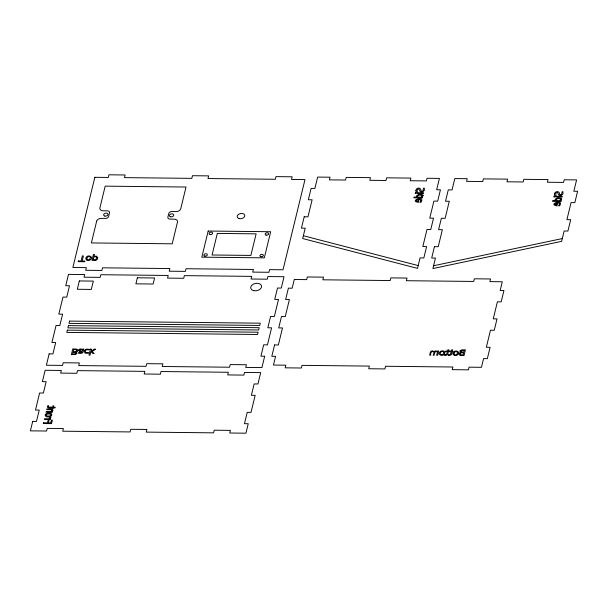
<?xml version="1.0" encoding="UTF-8"?>
<svg xmlns="http://www.w3.org/2000/svg" width="608" height="608" viewBox="0 0 608 608"><rect width="100%" height="100%" fill="white"/><g stroke="black" fill="none" stroke-linecap="round" stroke-linejoin="round"><path stroke-width="0.91" d="M555.324 199.196L557.475 197.896L561.184 198.238A2.022 1.353 -11.1 0 1 561.754 199.067L560.606 200.686L561.237 200.693L561.062 201.423L552.497 201.332L552.672 200.602L555.332 200.632A2.865 1.923 -11.1 0 1 555.324 199.196M433.588 265.749L562.309 238.564M303.362 235.737L418.198 265.582M443.551 351.926C445.254 355.756 437.638 355.414 441.058 351.903A1.429 0.958 -11.1 0 1 442.016 351.53L442.776 351.538A1.436 0.965 -11.1 0 1 443.551 351.926M48.283 406.41L48.967 407.124L52.607 407.17L52.934 405.832L53.793 405.84L53.466 407.185L55.237 407.2L55.062 407.93L53.291 407.907L53.17 408.401L52.311 408.394L52.432 407.9C51.27 407.983 45.896 408.599 47.698 405.779L48.632 405.787L48.283 406.41M49.902 417.263L48.86 418.783L44.49 418.737L44.316 419.459L50.464 419.528L50.639 418.798L49.727 418.79L50.988 417.24L49.909 417.225M75.757 352.86L75.187 353.909L72.61 354.031L73.028 352.344L75.757 352.86M415.895 190.486L416.085 191.733L417.392 191.748L417.111 189.597L418.942 188.951L420.295 191.733L422.499 191.892L424.331 190.502L424.316 188.123C422.188 187.074 424.597 192.994 420.911 190.821C421.184 188.761 419.262 187.363 417.407 188.396A2.675 1.794 -11.1 0 0 416.336 189.248L415.895 190.486M461.039 351.173L461.312 351.918L463.76 352.131L464.17 350.451L461.601 350.573L461.039 351.173M554.534 194.005L554.724 195.252L556.031 195.267L555.75 193.116L557.574 192.47L558.934 195.252L561.131 195.411L562.962 194.02L562.947 191.642C560.827 190.593 563.236 196.513 559.542 194.34C559.824 192.28 557.901 190.882 556.039 191.915A2.675 1.794 -11.1 0 0 554.967 192.766L554.534 194.005M79.656 350.292L80.066 350.968L82.217 351.287L82.506 350.086L81.001 349.554L79.656 350.292M76.874 353.043L75.749 354.487L71.364 354.669L72.77 348.916L76.456 349.06L77.649 349.676L77.672 351.249L76.015 352.154L76.874 353.043M459.929 351.052L460.78 352.29L459.108 353.233L459.131 354.798L460.324 355.422L464.018 355.566L465.416 349.805L461.48 349.874L459.929 351.052M78.592 350.231C79.192 352.701 85.834 352.298 78.614 352.473L78.371 353.21L80.203 353.43L82.126 353.126L82.939 352.359L83.798 349.03L82.764 349.022L82.65 349.478L80.423 348.901A1.908 1.277 -11.1 0 0 79.382 349.25L79.108 349.448A2.158 1.444 -11.1 0 0 78.592 350.231M96.649 257.579L95.973 259.426A1.132 0.76 -11.1 0 1 95.137 259.798L93.275 259.312L93.868 256.865L95.973 256.751L96.649 257.579M417.46 196.164L417.559 197.121L421.101 197.159L422.081 195.799A1.163 0.775 -11.1 0 0 421.678 195.259L419.056 195.069L417.46 196.164M423.115 195.548L421.975 197.167L422.598 197.174L422.423 197.904L413.858 197.813L414.033 197.083L416.7 197.114A2.865 1.923 -11.1 0 1 416.685 195.677L418.844 194.378L422.552 194.72A2.022 1.353 -11.1 0 1 423.115 195.548M556.092 199.682L556.191 200.64L559.74 200.678L560.72 199.318A1.163 0.775 -11.1 0 0 560.31 198.778L557.696 198.58L556.092 199.682M90.44 257.45L89.634 259.418A1.429 0.958 -11.1 0 1 88.684 259.791L87.924 259.783A1.436 0.965 -11.1 0 1 87.149 259.396C85.834 257.382 89.657 255.17 90.44 257.45M453.986 353.294C453.393 356.417 458.865 354.563 457.216 352.078A1.436 0.965 -11.1 0 0 456.441 351.682L455.681 351.675A1.429 0.958 -11.1 0 0 454.723 352.047L453.986 353.294M46.124 414.983L47.188 416.108L50.038 415.91A1.436 0.965 -11.1 0 0 50.73 415.302L50.859 414.77A1.429 0.958 -11.1 0 0 50.464 414.162L47.713 413.904L46.124 414.983M76.806 350.421L75.886 351.584L73.18 351.705L73.697 349.577L76.076 349.722L76.806 350.421M460.013 353.78L460.712 354.753L463.083 354.897L463.6 352.769L460.894 352.891L460.013 353.78M45.235 414.975C45.129 417.498 48.944 417.194 50.532 416.442A2.516 1.687 -11.1 0 0 51.574 415.462L51.771 414.633A2.485 1.664 -11.1 0 0 51.216 413.638C49.37 412.688 46.117 412.748 45.235 414.975M52.911 410.035L51.703 411.639L52.379 411.646L52.204 412.376L46.056 412.308L46.231 411.578L50.821 411.631L51.498 411.069A1.809 1.216 -11.1 0 0 51.87 410.271L50.988 409.716L46.71 409.64L46.884 408.91L51.406 408.979L52.911 410.035M416.298 200.556L416.571 201.385L417.742 201.643L418.304 199.356L416.298 200.556M420.994 200.503L419.847 202.297L420.979 202.304C425.934 194.765 408.394 200.853 418.365 202.358L419.094 199.363L420.364 199.591L420.994 200.503M554.937 204.075L555.21 204.896L556.381 205.162L556.936 202.874L554.937 204.075M559.634 204.014L558.494 205.77L559.611 205.823C564.566 198.284 547.033 204.372 557.004 205.876L557.726 202.882L559.003 203.11L559.634 204.014M84.299 351.196L85.036 353.142L88.517 353.18C89.384 351.454 84.504 354.221 85.371 351.211C85.622 348.392 89.27 350.877 89.452 349.342L86.518 349.106A2.44 1.634 -11.1 0 0 85.097 349.82L84.299 351.196M85.948 258.134L86.298 259.821A2.516 1.687 -11.1 0 0 87.567 260.399L88.745 260.414A2.485 1.664 -11.1 0 0 90.28 259.867C94.552 256.538 86.746 253.832 85.948 258.134M444.828 352.678C444.767 357.443 435.928 355.118 440.412 351.454A2.485 1.664 -11.1 0 1 441.955 350.907L443.133 350.922A2.516 1.687 -11.1 0 1 444.402 351.5L444.828 352.678M458.493 352.83C458.432 357.588 449.593 355.27 454.077 351.606A2.485 1.664 -11.1 0 1 455.62 351.059L456.798 351.074A2.516 1.687 -11.1 0 1 458.067 351.652L458.493 352.83M97.713 257.86C97.713 260.118 94.81 261.326 93.123 259.92L93.016 260.376L91.975 260.361L93.419 254.448L94.453 254.463L94.012 256.272L96.604 256.158L97.713 257.86M32.703 421.382L30.4 430.852L46.565 431.026L47.211 428.374L63.376 428.549L62.73 431.201L130.089 431.931L130.735 429.286L146.9 429.461L146.254 432.113L213.613 432.843L214.252 430.198L230.417 430.373L229.778 433.018L245.944 433.2L248.246 423.73L244.469 423.692L247.236 412.33L251.013 412.376L255.155 395.337L251.385 395.299L254.152 383.944L257.921 383.982L260.688 372.628L244.522 372.446L243.876 375.098L227.711 374.923L228.357 372.271L160.998 371.541L160.352 374.186L144.187 374.011L144.833 371.366L77.482 370.629L76.836 373.282L60.671 373.099L61.317 370.454L45.144 370.28L42.385 381.634L46.155 381.672L43.388 393.034L39.619 392.988L35.469 410.028L39.239 410.066L36.48 421.428L32.703 421.382M49.142 353.871L46.375 365.233L62.54 365.408L63.186 362.756L79.352 362.93L78.706 365.583L146.064 366.32L146.71 363.668L162.876 363.842L162.23 366.495L229.588 367.224L230.234 364.58L246.4 364.754L245.754 367.407L261.919 367.582L264.685 356.22L260.908 356.182L263.674 344.827L267.444 344.865L271.594 327.826L267.824 327.788L270.59 316.434L274.36 316.472L278.51 299.44L274.732 299.394L277.499 288.04L281.276 288.078L284.035 276.724L267.87 276.549L267.231 279.194L251.058 279.019L251.704 276.374L184.353 275.637L183.707 278.289L167.542 278.107L168.188 275.462L100.829 274.725L100.183 277.377L84.018 277.202L84.664 274.55L68.499 274.375L65.732 285.73L69.502 285.775L66.736 297.13L62.966 297.092L58.816 314.123L62.594 314.169L59.827 325.523L56.058 325.478L51.908 342.517L55.678 342.555L52.911 353.917L49.142 353.871M94.833 177.308L72.876 267.482L86.344 267.642L85.698 270.286L101.863 270.461L102.509 267.816L169.868 268.546L169.222 271.198L185.387 271.373L186.033 268.728L253.392 269.458L252.746 272.11L268.911 272.285L269.557 269.633L283.024 269.785L304.988 179.596L291.513 179.451L292.159 176.799L275.994 176.624L275.348 179.276L207.989 178.539L208.635 175.887L192.47 175.712L191.824 178.364L124.473 177.627L125.111 174.982L108.946 174.8L108.308 177.452L94.833 177.308M78.333 260.976L78.166 261.653L84.763 261.729L84.93 261.045L82.179 261.014L83.41 255.938L82.323 255.93L81.084 261.007L78.333 260.976M43.51 422.765L43.32 423.533L51.52 423.624L52.356 420.174L51.391 420.166L50.738 422.849L48.427 422.818L49.05 420.257L48.085 420.242L47.454 422.811L43.51 422.765M67.351 330.136L66.796 332.409L257.549 334.484L258.104 332.211L67.351 330.136M68.446 325.614L67.898 327.887L258.651 329.969L259.198 327.697L68.446 325.614M69.548 321.1L68.993 323.372L259.745 325.447L260.3 323.182L69.548 321.1M79.321 280.942L77.3 289.271L91.306 289.423L93.336 281.101L79.321 280.942M96.664 221.168L91.367 242.934L172.193 243.816L177.49 222.049A4.142 2.774 -11.1 0 0 174.139 219.169L170.103 219.123A2.759 1.854 -11.1 0 1 167.869 217.2L168.788 213.416A2.759 1.854 -11.1 0 1 171.942 211.554L175.986 211.592A4.142 2.774 -11.1 0 0 180.72 208.802L186.018 187.028L105.192 186.147L99.894 207.921A4.142 2.774 -11.1 0 0 103.238 210.801L107.282 210.847A2.759 1.854 -11.1 0 1 109.516 212.77L108.596 216.554A2.759 1.854 -11.1 0 1 105.442 218.416L101.399 218.371A4.142 2.774 -11.1 0 0 96.664 221.168M90.448 349.106L88.988 355.125L90.022 355.133L90.881 351.614L92.864 353.461L94.156 353.476L92.066 351.644L95.547 349.159L94.187 349.144L91.382 351.204L91.489 349.114L90.448 349.106M137.362 277.78L135.888 283.837L153.132 284.027L154.607 277.97L137.362 277.78M208.172 231.04L201.818 257.161L264.32 257.845L270.682 231.724L208.172 231.04M217.322 233.419L212.07 254.995L250.868 255.421L256.12 233.844L217.322 233.419M304.198 216.79L301.431 228.144L305.201 228.182L302.685 238.534L417.521 268.379L420.067 257.906L423.844 257.944L426.603 246.59L422.834 246.544L426.983 229.512L430.753 229.55L433.519 218.196L429.75 218.158L433.899 201.119L437.669 201.157L440.435 189.802L436.658 189.764L439.424 178.402L427.029 178.266L426.39 180.918L410.225 180.743L410.864 178.091L386.62 177.832L385.974 180.477L369.808 180.302L370.454 177.65L346.203 177.392L345.557 180.036L329.392 179.862L330.038 177.209L317.642 177.08L314.883 188.434L311.106 188.396L308.34 199.751L312.117 199.789L307.967 216.828L304.198 216.79M274.573 344.941L271.806 356.303L275.576 356.341L273.456 365.051L285.851 365.18L285.205 367.832L301.37 368.007L302.016 365.362L369.375 366.092L368.729 368.744L384.894 368.919L385.54 366.267L452.892 367.004L452.253 369.656L468.418 369.831L469.057 367.179L481.452 367.316L483.573 358.606L487.342 358.652L490.109 347.29L486.339 347.252L490.489 330.212L494.258 330.258L497.025 318.896L493.255 318.858L497.397 301.819L501.174 301.864L503.941 290.502L500.164 290.464L502.284 281.755L489.888 281.626L490.534 278.973L474.369 278.798L473.723 281.443L406.372 280.714L407.018 278.061L390.853 277.886L390.207 280.539L322.848 279.802L323.494 277.149L307.329 276.974L306.683 279.627L294.287 279.49L292.167 288.2L288.397 288.154L285.631 299.516L289.4 299.554L285.258 316.593L281.481 316.548L278.715 327.91L282.492 327.948L278.342 344.987L274.573 344.941M415.431 192.645L415.226 193.473L416.305 193.481L416.503 192.652L415.431 192.645M417.521 192.713L417.346 193.443L423.495 193.511L423.67 192.782L417.521 192.713M434.446 246.673L431.688 258.028L435.457 258.073L432.904 268.546L561.632 241.353L564.148 231.01L567.925 231.048L570.684 219.693L566.914 219.648L571.064 202.616L574.834 202.654L577.6 191.3L573.83 191.254L576.597 179.9L564.201 179.763L563.555 182.415L547.39 182.24L548.036 179.588L523.784 179.322L523.138 181.974L506.973 181.8L507.619 179.147L483.375 178.881L482.729 181.534L466.564 181.359L467.21 178.706L454.814 178.57L452.048 189.932L448.278 189.886L445.512 201.248L449.282 201.286L445.132 218.325L441.362 218.28L438.596 229.642L442.373 229.68L438.224 246.711L434.446 246.673M430.342 352.351L429.651 355.194L430.684 355.201C429.628 350.375 436.369 350.269 433.139 355.232L434.18 355.239C434.044 353.476 435.267 350.147 437.418 352.04L436.635 355.27L437.669 355.277L438.718 350.96L437.684 350.945L437.57 351.424L435.503 350.846L434.241 351.538L432.151 350.786L430.89 351.34L430.342 352.351M444.722 354.662L444.562 355.315L445.679 355.452L447.541 354.692L448.4 351.667L449.099 351.675L449.244 351.074L448.544 351.067L448.848 349.82L447.815 349.813L447.511 351.052L445.603 351.036L445.459 351.637L447.366 351.66L446.515 354.548L444.722 354.662M448.491 354.7L448.339 355.353L449.449 355.49L451.318 354.738L452.17 351.713L452.869 351.72L453.021 351.112L452.322 351.105L452.618 349.866L451.584 349.851L451.28 351.097L449.38 351.074L449.228 351.675L451.136 351.698L450.634 353.75L450.14 354.707L448.491 354.7M554.07 196.164L553.865 196.992L554.937 197L555.142 196.171L554.07 196.164M556.16 196.232L555.978 196.962L562.126 197.03L562.309 196.3L556.16 196.232M239.164 218.591A3.868 2.592 -11.1 0 0 244.811 215.62A3.868 2.592 -11.1 0 0 238.99 214.077A3.868 2.592 -11.1 0 0 239.164 218.591M170.65 216.798A2.212 1.482 -11.1 0 0 173.736 214.974A2.212 1.482 -11.1 0 0 170.301 214.252A2.212 1.482 -11.1 0 0 170.65 216.798M104.91 216.083A2.212 1.482 -11.1 0 0 107.996 214.259A2.212 1.482 -11.1 0 0 104.561 213.537A2.212 1.482 -11.1 0 0 104.91 216.083M253.848 290.685A5.525 3.701 -11.1 0 0 261.577 286.125A5.525 3.701 -11.1 0 0 252.974 284.331A5.525 3.701 -11.1 0 0 253.848 290.685M204.873 256.09A1.771 1.186 -11.1 0 0 207.343 254.63A1.771 1.186 -11.1 0 0 204.592 254.06A1.771 1.186 -11.1 0 0 204.873 256.09M210.125 234.513A1.771 1.186 -11.1 0 0 212.595 233.054A1.771 1.186 -11.1 0 0 209.844 232.476A1.771 1.186 -11.1 0 0 210.125 234.513M266.167 235.121A1.771 1.186 -11.1 0 0 268.637 233.662A1.771 1.186 -11.1 0 0 265.886 233.092A1.771 1.186 -11.1 0 0 266.167 235.121M260.908 256.705A1.771 1.186 -11.1 0 0 263.386 255.238A1.771 1.186 -11.1 0 0 260.634 254.668A1.771 1.186 -11.1 0 0 260.908 256.705"/></g></svg>
